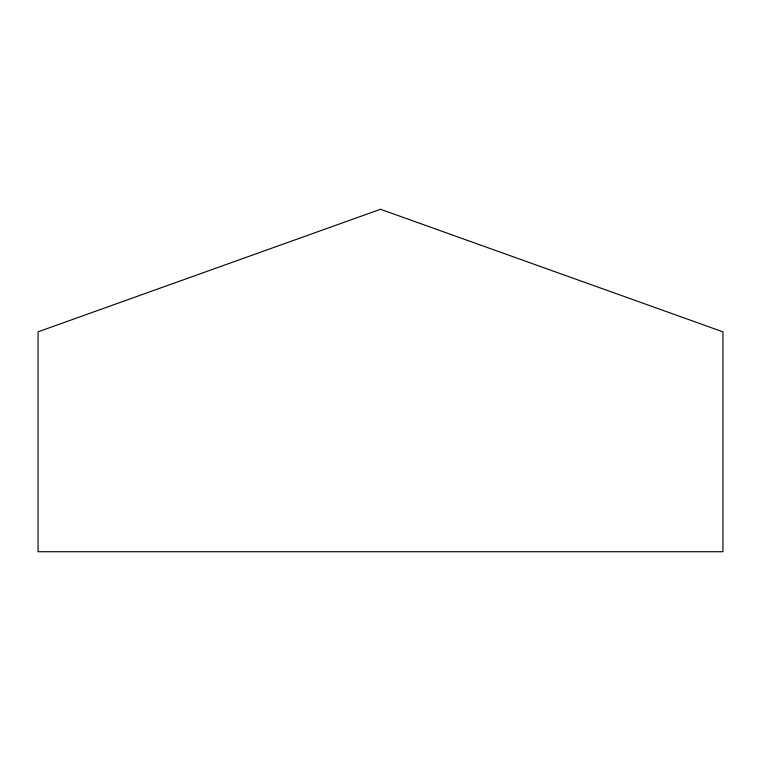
<?xml version="1.0" encoding="UTF-8"?>
<svg xmlns="http://www.w3.org/2000/svg" width="761" height="761" viewBox="0 0 761 761"><rect width="100%" height="100%" fill="white"/><g stroke="black" fill="none" stroke-linecap="round" stroke-linejoin="round"><path stroke-width="1.14" d="M380.5 209.275L38.05 331.834L38.05 551.725L722.95 551.725L722.95 331.834L380.5 209.275"/></g></svg>
